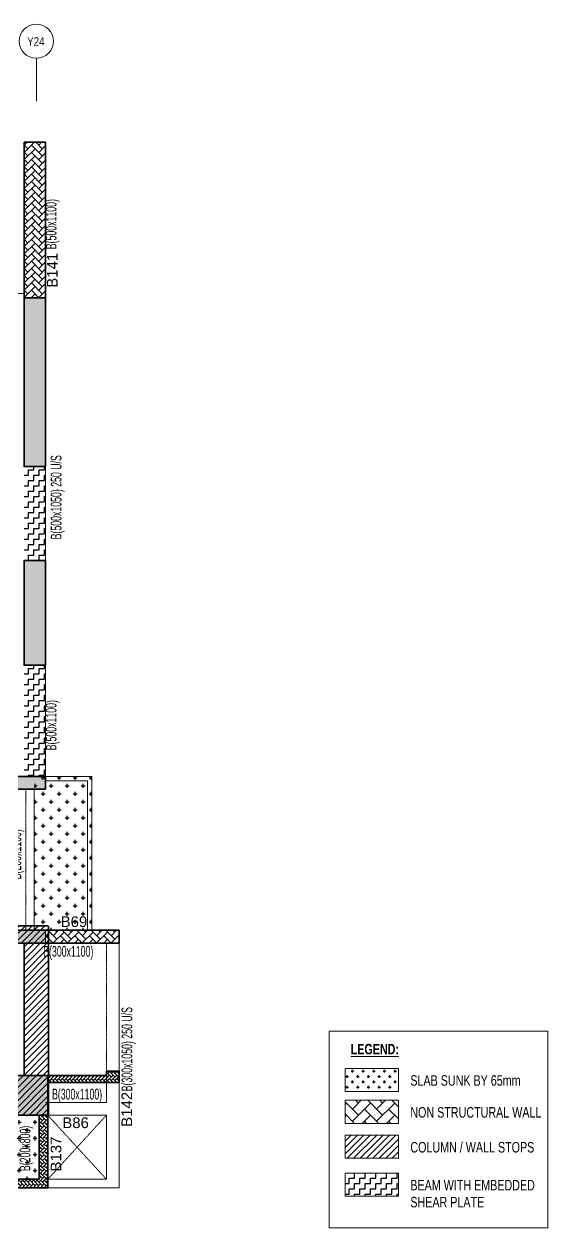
# Model space of a CAD drawing. Header units: millimetres. Extents: x 359 to 69803, y 211 to 28848.
# Drawn here: x 57536 to 69803, y 681 to 28848 of the extents above; entities that cross this region are included whole.
import ezdxf
from ezdxf.enums import TextEntityAlignment as Align

# ---------------------------------------------------------------- set-up
doc = ezdxf.new("R2010")
doc.units = ezdxf.units.MM
doc.linetypes.add('Grid Line', pattern=[2222.5, 1270, -317.5, 317.5, -317.5])
doc.linetypes.add('HIDDEN', pattern=[0.375, 0.25, -0.125])
for name, color, linetype, lineweight in [('A-GRIDS', 8, 'Continuous', 9), ('A-HIDD-ABVE', 8, 'HIDDEN', 20), ('G-ANNO-TEXT', 231, 'Continuous', 9), ('S-BEAM', 7, 'Continuous', 18), ('S-BEAM-IDEN', 2, 'Continuous', 9), ('S-COL HATCH', 9, 'Continuous', 0), ('S-COLS', 5, 'Continuous', 35), ('S-GRIDS', 8, 'Continuous', 9), ('S-WALL', 4, 'Continuous', 18)]:
    doc.layers.add(name, color=color, linetype=linetype, lineweight=lineweight)
doc.layers.add('Beam Nos', color=7, linetype='Continuous')
doc.layers.add('SUNK SLAB', color=8, linetype='Continuous')
doc.styles.add('Arial Narrow', font='ARIALN.TTF', dxfattribs={"height": 400})
doc.styles.add('SC-BBS1', font='SansSerif')
doc.styles.add('Swis721 LtCn BT', font='swisscl.ttf', dxfattribs={"width": 0.9, "height": 233.355162})
doc.styles.add('Swis721 LtCn BT_2', font='swisscl.ttf', dxfattribs={"height": 244.992296})
pattern_1 = [(0, (-31349252.73, 21119777.16), (187.5, 187.5), [93.75, -281.25]), (90, (-31349205.86, 21119730.29), (-187.5, 187.5), [93.75, -281.25])]
pattern_2 = [(45, (-31802317.5, 20729084.55), (0, 169.7056275), [360, -120]), (135, (-31802232.65, 20729169.4), (1e-14, 169.7056275), [360, -120])]
pattern_3 = [(45, (-31682274.25, 21473233.52), (-75.1300955, 75.1300955), [])]
pattern_4 = [(315, (-62945036.31, 41480395.763), (84.85281374, -1e-14), [180, -60]), (45, (-62944993.88, 41480353.337), (84.85281374, -2e-14), [180, -60])]

# ---------------------------------------------------------------- blocks, each defined once
blk = doc.blocks.new('A$Cbe320e20')
at = {"layer": 'S-COL HATCH'}
h = blk.add_hatch(dxfattribs=at)
h.set_pattern_fill('AR-HBONE', color=256, scale=30)
h.set_pattern_definition(pattern_2)
h.paths.add_polyline_path([(45304, 17040), (44804, 17040), (44804, 13401), (45304, 13401)])
at = {"layer": 'S-COL HATCH', "transparency": 33554687}
h = blk.add_hatch(color=256, dxfattribs=at)
h.dxf.hatch_style = 1
h.paths.add_polyline_path([(44804, 13401), (45304, 13401), (45304, 9451), (44804, 9451)])
h = blk.add_hatch(color=256, dxfattribs=at)
h.dxf.hatch_style = 1
h.paths.add_polyline_path([(45304, 7251), (44804, 7251), (44804, 4800), (45304, 4800)])
h = blk.add_hatch(color=256, dxfattribs=at)
h.dxf.hatch_style = 1
h.paths.add_polyline_path([(39594, 2200), (39594, 1900), (45304, 1900), (45304, 2200)])
h = blk.add_hatch(dxfattribs=at)
h.set_pattern_fill('ANSI31', color=256, scale=850)
h.set_pattern_definition(pattern_3)
h.paths.add_polyline_path([(42659, -1299), (44804, -1299), (44804, -1303), (45379, -1303), (45379, -4800), (44804, -4800), (44804, -1699), (42659, -1699)])
h = blk.add_hatch(color=256, dxfattribs=at)
h.dxf.hatch_style = 1
h.paths.add_polyline_path([(42659, -1400), (45304, -1400), (45304, -1700), (42659, -1700)])
at = {"layer": 'S-COL HATCH'}
h = blk.add_hatch(dxfattribs=at)
h.set_pattern_fill('AR-HBONE', color=256, scale=30)
h.set_pattern_definition(pattern_2)
h.paths.add_polyline_path([(47034, -1700), (47034, -1400), (45304, -1400), (45304, -1700)])
at = {"layer": 'S-COL HATCH', "transparency": 33554687}
h = blk.add_hatch(dxfattribs=at)
h.set_pattern_fill('ANSI31', color=256, scale=850)
h.set_pattern_definition(pattern_3)
h.paths.add_polyline_path([(45379, -4800), (45379, -5724), (44179, -5724), (44179, -4800)])
h = blk.add_hatch(color=256, dxfattribs=at)
h.dxf.hatch_style = 1
h.paths.add_polyline_path([(44209, -5725), (45359, -5725), (45359, -4800), (44209, -4800)])
blk.add_line((45304, -1400), (45304, -1700), dxfattribs=at)
at = {"layer": 'S-COLS'}
for p, q in [((44804, 17040), (44804, 17040)), ((44804, 13401), (45304, 13401))]:
    blk.add_line(p, q, dxfattribs=at)
for points in [[(44804, 17040), (44804, 9451), (45304, 9451), (45304, 17040)], [(45304, 7251), (44804, 7251), (44804, 4800), (45304, 4800)], [(45304, 1900), (39594, 1900), (39594, 2200), (45304, 2200)], [(45359, -5725), (44209, -5725), (44209, -4800), (45359, -4800)]]:
    blk.add_lwpolyline(points, close=True, dxfattribs=at)
for points in [[(42659, -1299), (45354, -1299)], [(45379, -1299), (45379, -4800), (44804, -4800), (44804, -1699), (42659, -1699)]]:
    blk.add_lwpolyline(points, dxfattribs=at)
at = {"layer": 'S-COLS', "elevation": 0}
for points in [[(47034, -1400), (42659, -1400), (42659, -1700), (47034, -1700)], [(45379, -5724), (44179, -5724), (44179, -4800), (45379, -4800)]]:
    blk.add_lwpolyline(points, close=True, dxfattribs=at)
at = {"layer": 'S-WALL', "color": 7}
for p, q in [((46394, 2200), (45304, 2200)), ((45304, 2100), (46294, 2100)), ((46294, 2100), (46294, -1400)), ((46394, -1400), (46394, 2200))]:
    blk.add_line(p, q, dxfattribs=at)
blk = doc.blocks.new('Grid - Type 1 Structural-6743905-11TH FLOOR LVL')
at = {"layer": 'A-GRIDS'}
blk.add_circle((0, 0), 4, dxfattribs=at)
blk = doc.blocks.new('A$Cf2260b48')
at = {"layer": 'S-GRIDS', "linetype": 'Grid Line'}
blk.add_line((45092, 18003), (45092, 19003), dxfattribs=at)
at = {"layer": 'A-GRIDS', "xscale": 99.99999999999991, "yscale": 99.99999999999991, "zscale": 99.99999999999991}
blk.add_blockref('Grid - Type 1 Structural-6743905-11TH FLOOR LVL', (45092, 19403), dxfattribs=at)
at = {"layer": 'A-GRIDS', "lineweight": 18, "insert": (44877, 19495), "char_height": 200, "width": 513.08, "attachment_point": 1, "style": 'Arial Narrow'}
blk.add_mtext('Y24', dxfattribs=at)

msp = doc.modelspace()

# ---------------------------------------------------------------- hatches: boundary and pattern name
at = {"layer": 'S-COL HATCH'}
h = msp.add_hatch(dxfattribs=at)
h.set_pattern_fill('AR-HBONE', color=256, scale=15, angle=-90)
h.set_pattern_definition(pattern_4)
h.paths.add_polyline_path([(59765, 4345), (59565, 4345), (59465, 4345), (59465, 4245), (58090, 4245), (58090, 4085), (59765, 4085)])
h = msp.add_hatch(dxfattribs=at)
h.set_pattern_fill('AR-HBONE', color=256, scale=15, angle=-90)
h.set_pattern_definition(pattern_4)
edge = h.paths.add_edge_path()
edge.add_line((57890, 3320), (57890, 1820))
edge.add_line((57890, 1820), (56220, 1820))
edge.add_line((56220, 1820), (56220, 1620))
edge.add_line((56220, 1620), (58090, 1620))
edge.add_line((58090, 1620), (58090, 3320))
edge.add_line((58090, 3320), (57890, 3320))
at = {"layer": 'SUNK SLAB'}
h = msp.add_hatch(dxfattribs=at)
h.set_pattern_fill('ZIGZAG', color=8, scale=1000, style=0)
h.set_pattern_definition([(0, (-31736986.32, 20733546.68), (125, 125), [125, -125]), (90, (-31736861.32, 20733546.68), (-125, 125), [125, -125])])
h.paths.add_polyline_path([(58036, 18496), (57536, 18496), (57536, 16296), (58036, 16296)])
h = msp.add_hatch(dxfattribs=at)
h.set_pattern_fill('ZIGZAG', color=8, scale=1000, style=0)
h.set_pattern_definition([(0, (-31736986.31, 20728896.14), (125, 125), [125, -125]), (90, (-31736861.31, 20728896.14), (-125, 125), [125, -125])])
h.paths.add_polyline_path([(58036, 13845), (57536, 13845), (57536, 11245), (58036, 11245)])
h = msp.add_hatch(dxfattribs=at)
h.set_pattern_fill('CROSS', color=8, scale=750, style=0)
h.set_pattern_definition(pattern_1)
h.paths.add_polyline_path([(57775, 11245), (59126, 11245), (59126, 7645), (57775, 7645)])
h = msp.add_hatch(dxfattribs=at)
h.set_pattern_fill('CROSS', color=8, scale=500, style=0)
h.set_pattern_definition([(0, (-23183.51, 18226.1), (125, 125), [62.5, -187.5]), (90, (-23152.26, 18194.84), (-125, 125), [62.5, -187.5])])
h.paths.add_polyline_path([(66303, 4415), (66303, 3874), (65053, 3874), (65053, 4415)], flags=0)
h = msp.add_hatch(dxfattribs=at)
h.set_pattern_fill('AR-HBONE', color=8, scale=50, style=0)
h.set_pattern_definition([(45, (-31293547.66, 20967196.96), (0, 282.8427125), [600, -200]), (135, (-31293406.24, 20967338.38), (2e-14, 282.8427125), [600, -200])])
h.paths.add_polyline_path([(66303, 3668), (66303, 3127), (65053, 3127), (65053, 3668)], flags=0)
h = msp.add_hatch(dxfattribs=at)
h.set_pattern_fill('CROSS', color=8, scale=750, style=0)
h.set_pattern_definition(pattern_1)
h.paths.add_polyline_path([(57836, 1818), (57836, 3318), (55490, 3320), (55490, 1819)])
h.paths.add_polyline_path([(57824, 1949), (57824, 3222), (57296, 3222), (57296, 1949)], flags=24)
h.paths.add_polyline_path([(55882, 1942), (55882, 3215), (55355, 3215), (55355, 1942)], flags=9)
h = msp.add_hatch(dxfattribs=at)
h.set_pattern_fill('ANSI31', color=8, scale=850, style=0)
h.set_pattern_definition([(45, (-31293547.66, 20967865.46), (-75.1300955, 75.1300955), [])])
h.paths.add_polyline_path([(66303, 2852), (66303, 2311), (65053, 2311), (65053, 2852)], flags=0)
h = msp.add_hatch(dxfattribs=at)
h.set_pattern_fill('ZIGZAG', color=8, scale=1000, style=0)
h.set_pattern_definition([(0, (-31732849.16, 20744591.96), (125, 125), [125, -125]), (90, (-31732724.16, 20744591.96), (-125, 125), [125, -125])])
h.paths.add_polyline_path([(66303, 1965), (66303, 1423), (65053, 1423), (65053, 1965)], flags=0)

# ---------------------------------------------------------------- linework, layer by layer
at = {"layer": 'A-HIDD-ABVE', "linetype": 'HIDDEN'}
for p, q in [((59465, 1818), (58090, 3318)), ((58090, 1818), (59465, 3318))]:
    msp.add_line(p, q, dxfattribs=at)
at = {"layer": 'G-ANNO-TEXT', "color": 7, "elevation": 0}
for points in [[(64684, 5285), (69803, 5285), (69803, 681), (64684, 681)], [(66303, 4415), (66303, 3874), (65053, 3874), (65053, 4415)], [(66303, 3668), (66303, 3127), (65053, 3127), (65053, 3668)], [(66303, 2852), (66303, 2311), (65053, 2311), (65053, 2852)], [(66303, 1965), (66303, 1423), (65053, 1423), (65053, 1965)]]:
    msp.add_lwpolyline(points, close=True, dxfattribs=at)
at = {"layer": 'S-BEAM'}
for p, q in [((57536, 22545), (57066, 22545)), ((58036, 18496), (58036, 16296)), ((58036, 14745), (58036, 11245)), ((57775, 11245), (59126, 11245)), ((59126, 7645), (59126, 11245)), ((57775, 7645), (57775, 10945)), ((59765, 7345), (59765, 1620)), ((58036, 3618), (59465, 3618)), ((57890, 3318), (55490, 3320)), ((57884, 3318), (59465, 3318)), ((57890, 3320), (57890, 1820)), ((58090, 3320), (58090, 1820)), ((59465, 1818), (59465, 3318)), ((57836, 1818), (55490, 1819)), ((59467, 1818), (58036, 1818)), ((53590, 1620), (59765, 1620))]:
    msp.add_line(p, q, dxfattribs=at)
at = {"layer": 'S-BEAM', "linetype": 'HIDDEN'}
for p, q in [((57575, 7645), (57575, 10945)), ((59465, 7345), (59465, 3618))]:
    msp.add_line(p, q, dxfattribs=at)
at = {"layer": 'S-COLS', "elevation": 0}
msp.add_lwpolyline([(59765, 4345), (59565, 4345), (59465, 4345), (59465, 4245), (58090, 4245), (58090, 4085), (59765, 4085)], close=True, dxfattribs=at)
msp.add_lwpolyline([(57890, 3320), (57890, 1820), (56220, 1820), (56220, 1620), (58090, 1620), (58090, 3320), (57890, 3320)], dxfattribs=at)

# ---------------------------------------------------------------- block references
at = {"layer": 'S-COLS'}
msp.add_blockref('A$Cbe320e20', (12731, 9045), dxfattribs=at)
at = {"layer": 'S-WALL'}
msp.add_blockref('A$Cf2260b48', (12731, 9045), dxfattribs=at)

# ---------------------------------------------------------------- texts
at = {"layer": 'Beam Nos', "style": 'SC-BBS1'}
for s, p in [('B141', (58397, 23088)), ('B142', (60142, 3455)), ('B137', (58483, 2409))]:
    msp.add_text(s, height=250, rotation=90, dxfattribs=at).set_placement(p, align=Align.BOTTOM_CENTER)
for s, p in [('B69', (58704, 7647, 0)), ('B86', (58742, 2942, 0))]:
    msp.add_text(s, height=250, dxfattribs=at).set_placement(p, align=Align.BOTTOM_CENTER)
at = {"layer": 'G-ANNO-TEXT', "color": 7, "char_height": 244.99, "attachment_point": 1, "line_spacing_factor": 0.971848, "style": 'Swis721 LtCn BT_2'}
for s, insert, width in [('\\fSwis721 LtCn BT|b1|i0|c0|p34|;\\LLEGEND:', (65185, 4987), 1299), ('SLAB SUNK BY 65mm', (66581, 4254), 3845.24), ('NON STRUCTURAL WALL', (66581, 3508), 3845.24), ('COLUMN / WALL STOPS', (66581, 2691), 3845.24), ('BEAM WITH EMBEDDED SHEAR PLATE', (66581, 1804), 3043.58)]:
    msp.add_mtext(s, dxfattribs=dict(at, insert=insert, width=width))
at = {"layer": 'S-BEAM-IDEN', "style": 'Swis721 LtCn BT', "width": 0.8}
for s, p in [('B(500x1100)', (58294, 23580)), ('B(500x1050) 250 U/S', (58412, 16791)), ('B(500x1100)', (58294, 11857)), ('B(200x1100)', (57468, 8837)), ('B(300x1050) 250 U/S', (60070, 3877)), ('B(200x800)', (57682, 2011))]:
    msp.add_text(s, height=250, rotation=90, dxfattribs=at).set_placement(p)
for p in [(57984, 7027, 0), (58190, 3687)]:
    msp.add_text('B(300x1100)', height=250, dxfattribs=at).set_placement(p)

doc.saveas('drawing.dxf')
